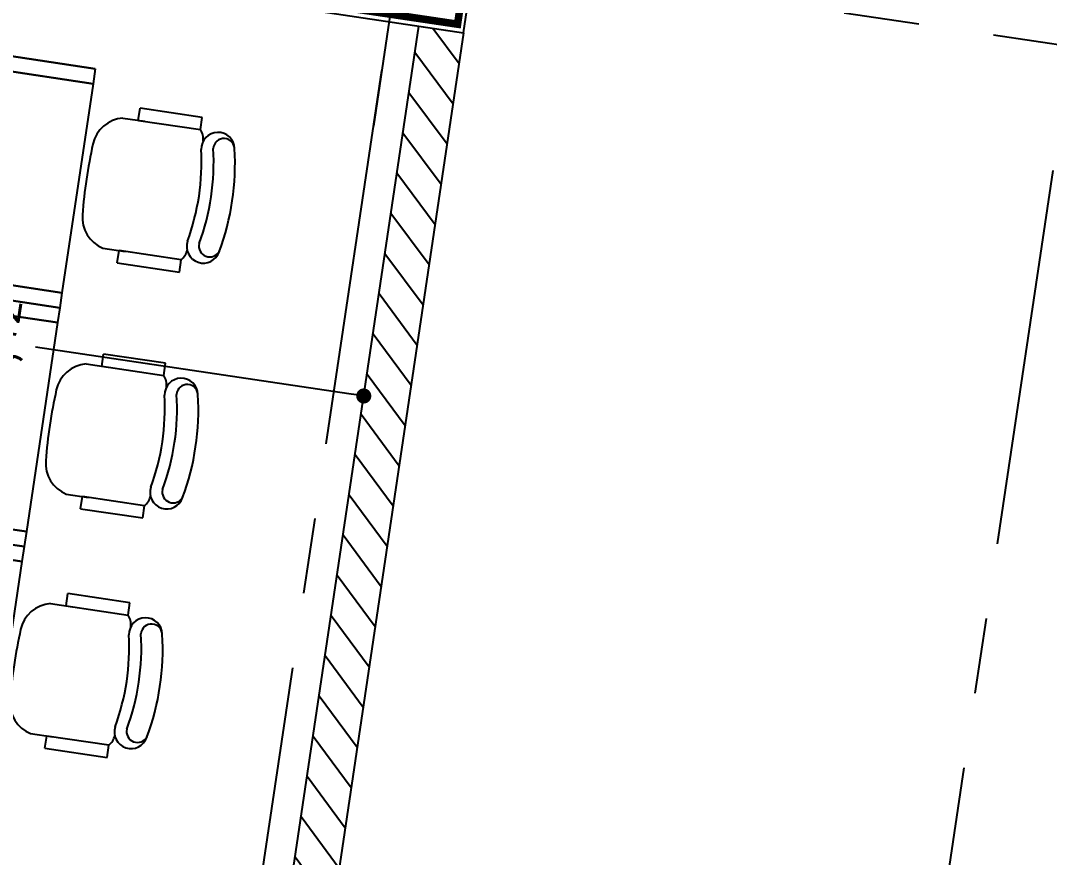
# Model space of a CAD drawing. Header units: millimetres. Extents: x 338 to 506, y 179 to 335.
# Drawn here: x 441.279 to 444.686, y 215.759 to 218.531 of the extents above; entities that cross this region are included whole.
import ezdxf

# ---------------------------------------------------------------- set-up
doc = ezdxf.new("R2010")
doc.units = ezdxf.units.MM
doc.linetypes.add('CENTER', pattern=[2, 1.25, -0.25, 0.25, -0.25])
doc.linetypes.add('DASHED2', pattern=[0.375, 0.25, -0.125])
for name, color, linetype in [('COLUMNAS', 252, 'Continuous'), ('CUBIERTA', 254, 'Continuous'), ('EJES-COLUMNAS', 3, 'CENTER'), ('EJES_DE_COLUMNA', 255, 'DASHED2'), ('MUROS', 32, 'Continuous'), ('PISO', 253, 'Continuous'), ('PUPITRES', 8, 'Continuous')]:
    doc.layers.add(name, color=color, linetype=linetype)
doc.styles.add('NOTAS', font='simplex.shx')
doc.styles.get("Standard").update_dxf_attribs({"font": 'ARIALUNI.ttf'})
doc.dimstyles.new('ROMANS', dxfattribs={"dimtxt": 0.1, "dimasz": 0.05, "dimexe": 0.04, "dimexo": 0.5, "dimgap": 0.05, "dimtad": 1, "dimtih": 1, "dimtoh": 1, "dimdec": 4, "dimzin": 5, "dimdsep": 46, "dimtxsty": 'Standard', "dimsah": 1, "dimcen": 0.05, "dimse1": 1, "dimse2": 1, "dimclrd": 7, "dimclre": 7, "dimclrt": 7, "dimadec": 0, "dimazin": 0, "dimtfac": 1, "dimtdec": 4, "dimtix": 1, "dimtmove": 2, "dimatfit": 3, "dimfxl": 1, "dimtolj": 1, "dimarcsym": 0})

# ---------------------------------------------------------------- blocks, each defined once
blk = doc.blocks.new('_DOT')
at = {"color": 0, "linetype": 'ByBlock'}
blk.add_line((-0.5, 0), (-1, 0), dxfattribs=at)
at = {"color": 0, "linetype": 'ByBlock', "const_width": 0.5}
blk.add_lwpolyline([(-0.25, 0, 1), (0.25, 0, 1)], format="xyb", close=True, dxfattribs=at)
blk = doc.blocks.new('*U753')
at = {"layer": 'PISO', "color": 7, "style": 'NOTAS'}
blk.add_text('2,42', height=0.1, dxfattribs=at).set_placement((2935.0453, 1935.2402))
blk = doc.blocks.new('*D752')
at = {"layer": 'DEFPOINTS', "color": 0, "transparency": 16777216}
for p in [(2934.2994, 1936.4891), (2933.991, 1934.0723), (2935.1976, 1934.0723)]:
    blk.add_point(p, dxfattribs=at)
at = {"layer": 'PISO', "color": 7, "transparency": 16777216}
for p, q in [((2935.1976, 1936.4391), (2935.1976, 1935.3902)), ((2935.1976, 1934.1223), (2935.1976, 1935.1712))]:
    blk.add_line(p, q, dxfattribs=at)
at = {"transparency": 16777216}
blk.add_blockref('*U753', (0, 0), dxfattribs=at)
at = {"layer": 'PISO', "color": 7, "transparency": 16777216, "xscale": 0.05, "yscale": 0.05, "zscale": 0.05}
for p, rotation in [((2935.1976, 1936.4891), 90), ((2935.1976, 1934.0723), 270)]:
    blk.add_blockref('_DOT', p, dxfattribs=dict(at, rotation=rotation))
blk = doc.blocks.new('SILLA-AULA')
at = {"layer": 'PUPITRES'}
for p, q in [((-0.3089, 0.1635), (-0.3089, 0.0888)), ((0.1271, 0.1618), (0.1271, 0.0881)), ((-0.3498, 0.1091), (-0.3498, -0.0987)), ((-0.3498, 0.1091), (-0.3089, 0.1091)), ((-0.3089, -0.0987), (-0.3089, 0.1091)), ((0.1269, 0.1096), (0.168, 0.1096)), ((0.1271, 0.1088), (0.1271, -0.0982)), ((0.168, -0.0982), (0.168, 0.1096)), ((-0.3498, -0.0987), (-0.3089, -0.0987)), ((0.1271, -0.0982), (0.168, -0.0982))]:
    blk.add_line(p, q, dxfattribs=at)
for centre, radius, start, end in [((-0.2016, 0.1365), 0.1106, 94.0766, 165.8334), ((-0.0911, -1.4149), 1.6658, 85.9234, 94.0766), ((0.0195, 0.1365), 0.1106, 13.2566, 85.9234), ((-0.2715, -0.0584), 0.0549, 227.1618, 267.5717), ((0.0898, -0.0579), 0.0549, 270.7226, 312.8382), ((-0.2542, -0.1649), 0.0553, 80.2478, 260.1012), ((-0.0727, 0.7859), 0.9127, 259.1286, 268.8433), ((-0.1095, 0.7859), 0.9127, 271.1567, 280.8714), ((0.072, -0.1649), 0.0553, 279.8988, 99.7522), ((-0.2498, -0.1856), 0.0362, 85.0872, 250.3213), ((-0.0876, 0.6001), 0.7663, 258.0112, 281.9888), ((0.0746, -0.1846), 0.0352, 274.9128, 94.9128), ((-0.0911, 0.5988), 0.8362, 258.0899, 281.9101)]:
    blk.add_arc(centre, radius, start, end, dxfattribs=at)
blk = doc.blocks.new('*U152')
at = {"layer": 'PUPITRES'}
for p, q in [((1.65, -0.74972), (1.65, -0.19972)), ((1.65, -0.19972), (1.65, -0.74972)), ((1.7, -0.74972), (1.7, -0.19972)), ((1.7, -0.74972), (1.7, -0.19972)), ((1.7, -0.74972), (1.7, -0.19972)), ((1.7, -0.19972), (1.7, -0.74972)), ((1.75, -0.19972), (1.75, -0.74972)), ((1.75, -0.74972), (1.75, -0.19972)), ((2.45, -0.74972), (2.45, -0.19972)), ((2.45, -0.19972), (2.45, -0.74972)), ((2.5, -0.74972), (2.5, -0.19972)), ((2.5, -0.74972), (2.5, -0.19972)), ((2.5, -0.19972), (2.5, -0.74972)), ((2.55, -0.19972), (2.55, -0.74972)), ((2.55, -0.74972), (2.55, -0.19972)), ((3.25, -0.74972), (3.25, -0.19972)), ((3.25, -0.19972), (3.25, -0.74972)), ((3.3, -0.74972), (3.3, -0.19972)), ((3.3, -0.19972), (3.3, -0.74972)), ((1.65, -0.74972), (0.95, -0.74972)), ((1.7, -0.74972), (1.65, -0.74972)), ((1.75, -0.74972), (1.7, -0.74972)), ((2.45, -0.74972), (1.75, -0.74972)), ((2.5, -0.74972), (2.45, -0.74972)), ((2.55, -0.74972), (2.5, -0.74972)), ((3.25, -0.74972), (2.55, -0.74972)), ((3.3, -0.74972), (3.25, -0.74972))]:
    blk.add_line(p, q, dxfattribs=at)
at = {"layer": 'MUROS'}
for p in [(1.39914, -1.02539), (2.20139, -1.02539), (3.02485, -1.02539)]:
    blk.add_blockref('SILLA-AULA', p, dxfattribs=at)
blk = doc.blocks.new('*U153')
at = {"layer": 'MUROS', "color": 0, "linetype": 'ByBlock'}
blk.add_blockref('*U152', (0, -4.2), dxfattribs=at)
blk = doc.blocks.new('*U154')
at = {"layer": 'MUROS'}
blk.add_blockref('*U153', (3.31529, 5.63845), dxfattribs=at)
blk = doc.blocks.new('*X995')
at = {"color": 0}
for p, q in [((40.8886, 49.1177), (40.7386, 48.9677)), ((41.0233, 49.1177), (40.8733, 48.9677)), ((41.1581, 49.1177), (41.0081, 48.9677)), ((41.2928, 49.1177), (41.1428, 48.9677)), ((41.4275, 49.1177), (41.2775, 48.9677)), ((41.5622, 49.1177), (41.4122, 48.9677)), ((41.6969, 49.1177), (41.5469, 48.9677)), ((41.8316, 49.1177), (41.6816, 48.9677)), ((41.9663, 49.1177), (41.8163, 48.9677)), ((42.101, 49.1177), (41.951, 48.9677)), ((42.2357, 49.1177), (42.0857, 48.9677)), ((42.3704, 49.1177), (42.2204, 48.9677)), ((42.5051, 49.1177), (42.3551, 48.9677)), ((42.6398, 49.1177), (42.4898, 48.9677)), ((42.7745, 49.1177), (42.6245, 48.9677)), ((42.9092, 49.1177), (42.7592, 48.9677)), ((43.0439, 49.1177), (42.8939, 48.9677)), ((43.1786, 49.1177), (43.0286, 48.9677)), ((43.3133, 49.1177), (43.1633, 48.9677)), ((43.448, 49.1177), (43.298, 48.9677)), ((43.5827, 49.1177), (43.4327, 48.9677)), ((43.6704, 49.0707), (43.5674, 48.9677))]:
    blk.add_line(p, q, dxfattribs=at)
blk = doc.blocks.new('EJES_ESTRUCTURALES')
at = {"layer": 'EJES_DE_COLUMNA', "color": 9, "linetype": 'CENTER'}
for p, q in [((675.14128, 131.2663), (675.14128, 199.7363)), ((661.47768, 144.50228), (759.37077, 144.5063)), ((661.47768, 142.25478), (759.37077, 142.2588))]:
    blk.add_line(p, q, dxfattribs=at)
blk = doc.blocks.new('COLUMNAS')
at = {"layer": 'COLUMNAS', "color": 6}
blk.add_lwpolyline([(-602.8912, 168.586), (-603.3912, 168.586), (-603.3912, 168.086), (-602.8912, 168.086), (-602.8912, 168.586)], dxfattribs=at)
at = {"layer": 'COLUMNAS', "color": 6, "const_width": 0.025}
blk.add_lwpolyline([(-603.3662, 168.1101), (-602.9162, 168.1101), (-602.9162, 168.5601), (-603.3662, 168.5601)], close=True, dxfattribs=at)
at = {"layer": 'EJES-COLUMNAS'}
blk.add_line((-602.5412, 168.336), (-603.7412, 168.336), dxfattribs=at)
blk = doc.blocks.new('A$C7152A42C')
at = {"layer": 'MUROS'}
for points in [[(36.6568, 48.96772), (36.6568, 49.11772), (43.6704, 49.11772), (43.6704, 48.96772), (36.6568, 48.96772)], [(36.6568, 48.96772), (36.6568, 49.11772), (43.6704, 49.11772), (43.6704, 48.96772), (36.6568, 48.96772)], [(36.6568, 48.96772), (36.6568, 49.11772), (43.67041, 49.11772), (43.67041, 48.96772), (36.6568, 48.96772)]]:
    blk.add_lwpolyline(points, dxfattribs=at)
at = {"layer": 'CUBIERTA'}
blk.add_blockref('COLUMNAS', (647.06158, -119.11823), dxfattribs=at)
at = {"layer": 'EJES_DE_COLUMNA'}
blk.add_blockref('EJES_ESTRUCTURALES', (-631.22088, -95.28525), dxfattribs=at)
at = {"layer": 'MUROS', "linetype": 'Continuous'}
blk.add_blockref('*X995', (0, 0), dxfattribs=at)
at = {"layer": 'MUROS'}
blk.add_blockref('*U154', (36.75745, 49.46772), dxfattribs=at)
at = {"layer": 'PISO', "color": 2}
dim = blk.add_linear_dim(base=(42.43174, 49.11772), p1=(41.53349, 51.53459), p2=(41.22513, 49.11772), angle=270, dimstyle='ROMANS', dxfattribs=at)
dim.commit()
dim.dimension.update_dxf_attribs({"geometry": '*D752', "text_midpoint": (42.43174, 50.32616), "insert": (-2892.7659, -1884.95455)})

msp = doc.modelspace()

# ---------------------------------------------------------------- block references
at = {"layer": 'MUROS', "color": 32, "rotation": 81.53046525965426}
msp.add_blockref('A$C7152A42C', (484.7482, 168.0844), dxfattribs=at)

doc.saveas('drawing.dxf')
